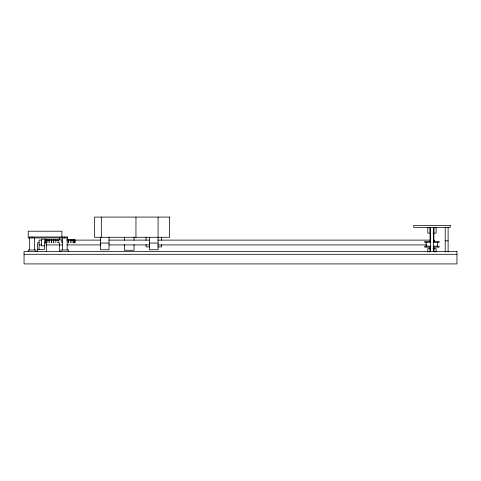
<?xml version="1.0" encoding="UTF-8"?>
<svg xmlns="http://www.w3.org/2000/svg" width="481" height="481" viewBox="0 0 481 481"><rect width="100%" height="100%" fill="white"/><g stroke="black" fill="none" stroke-linecap="round" stroke-linejoin="round"><path stroke-width="0.72" d="M432.936 233.135L433.898 233.135M57.726 239.869L44.973 239.869L44.973 242.755M58.52 239.869L61.406 239.869M67.033 239.869L75 239.869L75 242.755L73.894 242.755M41.366 240.115L39.111 240.115L39.093 249.489M45.875 240.115L58.646 240.115M66.907 240.115L100.715 240.115M108.983 240.115L149.549 240.115M157.816 240.115L429.773 240.115M445.22 240.831L448.106 240.831M430.627 241.378L424.717 241.378L424.717 242.34L430.886 242.34M434.349 241.378L439.099 241.378L439.099 242.34L433.122 242.34M39.093 242.755L37.65 242.755L37.65 251.413M53.493 242.755L54.119 242.755M57.672 242.755L58.357 242.755M61.772 242.755L61.724 239.869M100.361 243.055L109.019 243.055M149.423 243.055L158.081 243.055M39.111 244.925L41.366 244.925M45.875 244.925L62.404 244.925M66.907 244.925L100.715 244.925M108.983 244.925L149.549 244.925M157.816 244.925L426.767 244.925M44.384 245.863L41.498 245.863L41.498 239.189L46.308 239.189L46.308 240.476M430.886 246.188L424.717 246.188L424.717 247.15L430.627 247.15M433.122 246.188L439.099 246.188L439.099 247.15L434.349 247.15M149.633 246.903L146.062 246.903L146.062 244.685M157.864 246.903L161.436 246.903L161.436 244.685M432.936 248.527L433.898 248.527M37.65 249.489L44.384 249.489L44.384 242.965L46.308 242.965L46.308 251.413M24.05 254.299L456.95 254.299M448.106 227.363L448.106 252.05M445.22 227.363L445.22 252.05M437.644 242.34L437.644 246.188M436.123 227.363L436.123 233.135L434.048 233.135L434.048 227.363M436.123 252.134L436.123 248.527L434.048 248.527L434.048 252.134M434.493 240.127L434.493 241.769M433.898 233.345L433.898 241.576M433.898 246.813L433.898 249.062M433.417 227.363L433.417 251.779M430.531 227.363L430.531 251.779M430.05 233.345L430.05 241.576M430.05 246.813L430.05 249.062M429.9 227.363L429.9 233.135L427.831 233.135L427.831 227.363M429.9 252.134L429.9 248.527L427.831 248.527L427.831 252.134M426.166 242.34L426.166 246.188M161.436 237.283L161.436 240.247M158.081 217.081L158.081 249.765L149.423 249.765L149.423 237.283M146.062 237.283L146.062 240.247M135.955 217.081L135.955 237.283M134.031 237.283L134.031 240.169M134.031 244.498L134.031 250.27L124.411 250.27L124.411 244.498M124.411 237.283L124.411 240.169M109.019 237.283L109.019 249.765L100.361 249.765L100.361 237.283M101.323 217.081L101.323 237.283M74.796 239.869L74.808 242.755M74.206 239.869L74.206 242.755M73.25 239.869L73.25 242.755M71.934 239.869L71.934 242.755M70.322 239.869L70.322 242.755M68.621 251.413L68.621 249.97L60.925 249.97L60.925 251.413M68.434 239.869L68.434 242.755M68.224 239.869L68.224 242.755M67.172 237.945L67.172 249.97M64.773 236.983L64.773 237.945M62.374 237.945L62.374 249.97M61.887 236.983L61.887 231.211L28.217 231.211L28.217 237.945L67.659 237.945L67.659 236.983L29.179 236.983L29.179 237.945M59.59 237.704L59.59 239.869M59.59 242.755L59.59 251.413M58.159 239.869L58.165 242.755M55.808 239.869L55.856 242.755M53.559 239.869L53.559 242.755M51.683 239.869L51.683 242.755M51.467 239.869L51.467 242.755M49.591 239.869L49.591 242.755M47.986 239.869L47.986 242.755M46.687 239.869L46.687 242.755M45.737 239.869L45.737 242.755M45.172 239.869L45.166 242.755M35.913 251.413L35.913 249.97L28.217 249.97L28.217 251.413M34.464 237.945L34.464 249.97M32.065 236.983L32.065 237.945M29.666 237.945L29.666 249.97M169.625 217.081L94.589 217.081L94.589 237.283L169.625 237.283L169.625 217.081M450.222 225.439L413.726 225.439L413.726 227.363L450.222 227.363L450.222 225.439M456.95 251.413L24.05 251.413L24.05 263.919L456.95 263.919L456.95 251.413"/></g></svg>
